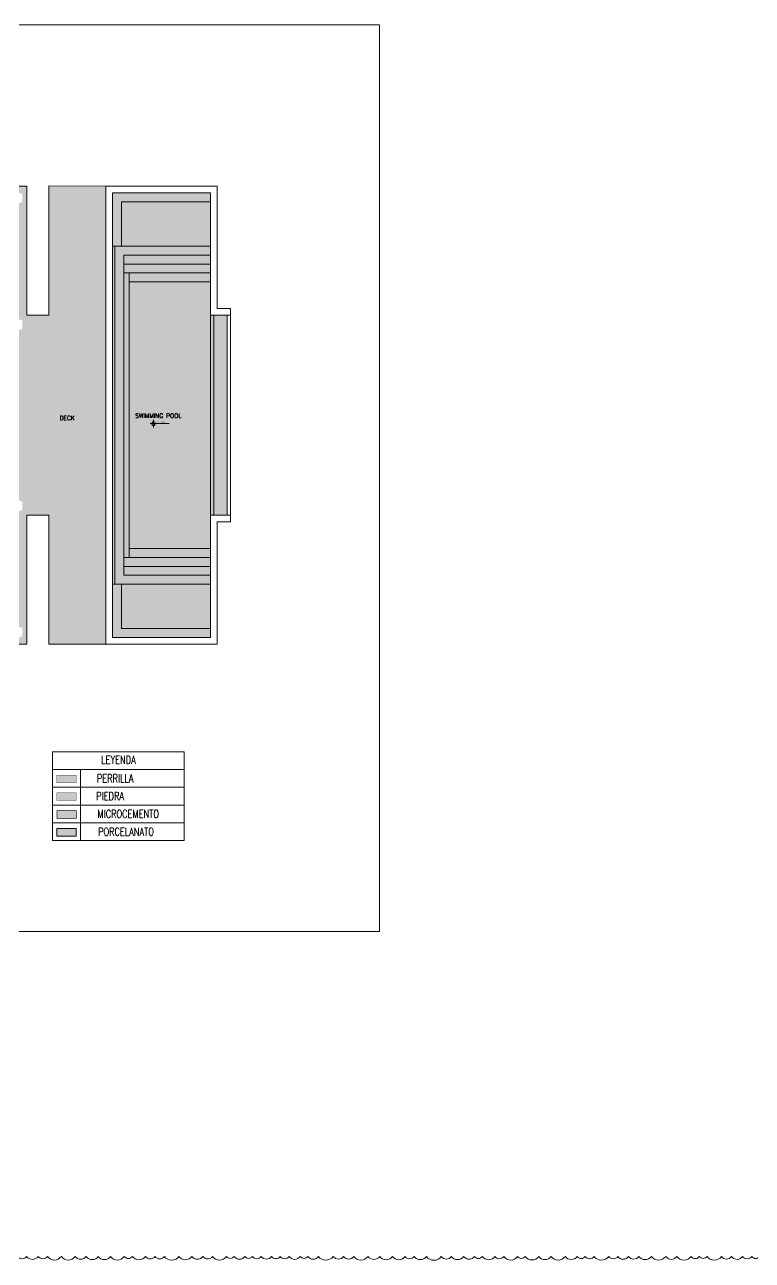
# Model space of a CAD drawing. Header units: metres. Extents: x 8 to 2416, y -346 to 476.
# Drawn here: x 153.5 to 186.3, y -269.6 to -214.1 of the extents above; entities that cross this region are included whole.
import ezdxf

# ---------------------------------------------------------------- set-up
doc = ezdxf.new("R2010")
doc.units = ezdxf.units.M
doc.linetypes.add('0', pattern=[0])
doc.layers.get('0').update_dxf_attribs({"color": 250, "linetype": '0', "lineweight": 20})
doc.layers.get('Defpoints').update_dxf_attribs({"color": 6})
for name, color, linetype, lineweight in [('baños', 140, 'Continuous', 0), ('piso', 253, 'Continuous', 0), ('SE-3', 253, 'Continuous', 5), ('textos', 7, 'Continuous', 0)]:
    doc.layers.add(name, color=color, linetype=linetype, lineweight=lineweight)
doc.layers.add('hatch piso', color=253, linetype='Continuous', lineweight=0, transparency=0.7)
doc.layers.add('pisos', color=253, linetype='Continuous', lineweight=0, transparency=0.1)
doc.layers.add('REVESTIMIENTO EXTERIOR', color=7, linetype='Continuous', lineweight=5, true_color=0xffdebd)
doc.styles.add('Arch-Dim', font='romans.shx', dxfattribs={"width": 0.75})
doc.styles.add('ESC100-2mm', font='arial.ttf', dxfattribs={"height": 0.15})
doc.styles.get("Standard").update_dxf_attribs({"font": 'arial.ttf', "height": 0.1875})

# ---------------------------------------------------------------- blocks, each defined once
blk = doc.blocks.new('PL BASE 1N NASAS 09')
at = {"layer": 'textos', "transparency": 33554534}
h = blk.add_hatch(color=256, dxfattribs=at)
h.dxf.hatch_style = 1
h.paths.add_polyline_path([(-82.479, -45.545, 0.414214), (-82.566, -45.631), (-82.479, -45.631)])
h.paths.add_polyline_path([(-82.393, -45.631), (-82.479, -45.631), (-82.479, -45.718, 0.414214)])
at = {"layer": 'piso'}
for p, q in [((-98.056, -34.95), (-88.181, -34.95)), ((-88.181, -34.95), (-88.181, -40.75)), ((-87.181, -34.943), (-87.181, -40.75)), ((-84.619, -34.95), (-87.181, -34.943)), ((-83.919, -35.654), (-79.919, -35.654)), ((-83.919, -35.654), (-83.919, -37.654)), ((-84.319, -37.654), (-79.919, -37.654)), ((-84.219, -52.854), (-84.219, -37.654)), ((-83.819, -52.454), (-83.819, -38.054)), ((-79.919, -38.054), (-83.819, -38.054)), ((-79.919, -38.454), (-83.819, -38.454)), ((-79.919, -38.854), (-83.819, -38.854)), ((-83.569, -38.854), (-83.569, -51.654)), ((-79.919, -39.254), (-83.569, -39.254)), ((-88.181, -40.75), (-87.181, -40.75)), ((-79.919, -40.754), (-79.919, -49.754)), ((-79.769, -40.754), (-79.769, -49.754)), ((-79.169, -40.754), (-79.169, -49.754)), ((-79.019, -40.754), (-79.019, -49.754)), ((-88.181, -49.75), (-88.181, -55.55)), ((-88.181, -49.75), (-87.181, -49.75)), ((-87.181, -49.75), (-87.181, -55.554)), ((-79.919, -51.654), (-83.819, -51.654)), ((-79.919, -51.254), (-83.569, -51.254)), ((-79.919, -52.054), (-83.819, -52.054)), ((-79.919, -52.454), (-83.819, -52.454)), ((-84.319, -52.854), (-79.919, -52.854)), ((-83.919, -54.854), (-83.919, -52.854)), ((-83.919, -54.854), (-79.919, -54.854)), ((-98.056, -55.55), (-88.181, -55.55)), ((-84.619, -55.554), (-87.181, -55.554))]:
    blk.add_line(p, q, dxfattribs=at)
at = {"layer": 'pisos'}
blk.add_lwpolyline([(-79.019, -49.751), (-79.919, -49.751), (-79.919, -55.254), (-84.319, -55.254), (-84.319, -35.254), (-79.919, -35.254), (-79.919, -40.754), (-79.019, -40.754), (-79.019, -40.454), (-79.619, -40.454), (-79.619, -34.954), (-84.619, -34.954), (-84.619, -55.554), (-79.619, -55.554), (-79.619, -50.051), (-79.019, -50.051), (-79.019, -49.751)], dxfattribs=at)
at = {"layer": 'textos'}
for p, q in [((-82.479, -45.457), (-82.479, -45.805)), ((-82.633, -45.631), (-81.772, -45.631))]:
    blk.add_line(p, q, dxfattribs=at)
blk.add_circle((-82.479, -45.631), 0.0865, dxfattribs=at)
at = {"layer": 'textos', "char_height": 0.195, "attachment_point": 7}
for s, insert, width in [('{\\Fromans|c0; DECK}', (-86.838, -45.475), 3.40488), ('{\\Fromans|c0; SWIMMING POOL}', (-83.437, -45.38), 3.80488)]:
    blk.add_mtext(s, dxfattribs=dict(at, insert=insert, width=width))
at = {"layer": 'textos', "insert": (-82.286, -45.536), "char_height": 0.065, "attachment_point": 1, "style": 'ESC100-2mm'}
blk.add_mtext_dynamic_manual_height_columns('{\\Ftxt|c0;N -1.60}', width=2.21694, gutter_width=0.5, heights=[0], dxfattribs=at)
blk = doc.blocks.new('PL MUEBLES 1N NASAS 09')
at = {"layer": 'hatch piso'}
h = blk.add_hatch(dxfattribs=at)
h.set_pattern_fill('AR-BRSTD', color=256, scale=0.002, angle=-90)
h.set_pattern_definition([(270, (32.50438, 232.01007), (0.1354836, -2e-17), []), (0, (32.50438, 232.01007), (0.1354836, 0.2032), [0.1354836, -0.1354836])])
h.paths.add_polyline_path([(77.642, 53.255), (75.08, 53.255), (75.08, 47.448), (74.08, 47.448), (74.08, 53.254), (64.206, 53.254), (64.206, 52.954), (68.88, 52.954), (68.88, 32.954), (64.206, 32.954), (64.206, 32.654), (74.08, 32.654), (74.08, 38.459), (75.08, 38.459), (75.08, 32.655), (77.642, 32.655)])
h.paths.add_polyline_path([(72.263, 46.109), (72.263, 45.659), (72.688, 45.659), (72.688, 44.659), (70.088, 44.659), (70.088, 45.659), (70.505, 45.659), (70.505, 46.109)], flags=16)
h.paths.add_polyline_path([(70.195, 48.6), (70.195, 49.6), (71.895, 49.6), (71.895, 48.6)], flags=16)
edge = h.paths.add_edge_path(flags=16)
edge.add_arc((73.38, 47.148), 0.1, 90, 180, ccw=False)
edge.add_line((73.38, 47.248), (73.78, 47.248))
edge.add_arc((73.78, 47.148), 0.1, 0, 90, ccw=False)
edge.add_line((73.88, 47.148), (73.88, 46.898))
edge.add_arc((73.78, 46.898), 0.1, -90, 0, ccw=False)
edge.add_line((73.78, 46.798), (73.38, 46.798))
edge.add_arc((73.38, 46.898), 0.1, 180, 270, ccw=False)
edge.add_line((73.28, 46.898), (73.28, 47.148))
edge = h.paths.add_edge_path(flags=16)
edge.add_arc((71.074, 50.003), 0.25, 0, 360)
edge = h.paths.add_edge_path(flags=16)
edge.add_ellipse((71.538, 43.923), major_axis=(0.8, 0.008), ratio=0.419259, start_angle=0, end_angle=360)
h.paths.add_polyline_path([(72.688, 44.307), (73.488, 44.307), (73.488, 43.507), (72.688, 43.507)], flags=16)
h.paths.add_polyline_path([(70.088, 44.307), (70.088, 43.507), (69.288, 43.507), (69.288, 44.307)], flags=16)
h.paths.add_polyline_path([(70.195, 50.407), (70.195, 51.407), (71.895, 51.407), (71.895, 50.407)], flags=16)
edge = h.paths.add_edge_path(flags=16)
edge.add_ellipse((71.538, 41.984), major_axis=(0.8, -0.008), ratio=0.419259, start_angle=0, end_angle=360, ccw=False)
h.paths.add_polyline_path([(72.688, 42.4), (73.488, 42.4), (73.488, 41.6), (72.688, 41.6)], flags=16)
h.paths.add_polyline_path([(70.088, 42.4), (70.088, 41.6), (69.288, 41.6), (69.288, 42.4)], flags=16)
edge = h.paths.add_edge_path(flags=16)
edge.add_line((73.28, 52.596), (73.28, 52.846))
edge.add_arc((73.38, 52.846), 0.1, 90, 180, ccw=False)
edge.add_line((73.38, 52.946), (73.78, 52.946))
edge.add_arc((73.78, 52.846), 0.1, 0, 90, ccw=False)
edge.add_line((73.88, 52.846), (73.88, 52.596))
edge.add_arc((73.78, 52.596), 0.1, -90, 0, ccw=False)
edge.add_line((73.78, 52.496), (73.38, 52.496))
edge.add_arc((73.38, 52.596), 0.1, 180, 270, ccw=False)
h.paths.add_polyline_path([(72.688, 41.248), (72.688, 40.248), (72.263, 40.248), (72.263, 39.798), (70.505, 39.798), (70.505, 40.248), (70.088, 40.248), (70.088, 41.248)], flags=16)
edge = h.paths.add_edge_path(flags=16)
edge.add_line((73.38, 39.099), (73.78, 39.099))
edge.add_arc((73.78, 38.999), 0.1, 0, 90, ccw=False)
edge.add_line((73.88, 38.999), (73.88, 38.749))
edge.add_arc((73.78, 38.749), 0.1, -90, 0, ccw=False)
edge.add_line((73.78, 38.649), (73.38, 38.649))
edge.add_arc((73.38, 38.749), 0.1, 180, 270, ccw=False)
edge.add_line((73.28, 38.749), (73.28, 38.999))
edge.add_arc((73.38, 38.999), 0.1, 90, 180, ccw=False)
edge = h.paths.add_edge_path(flags=0)
edge.add_line((70.484, 36.795), (70.44, 36.823))
edge.add_line((70.44, 36.823), (70.413, 36.781))
edge.add_line((70.413, 36.781), (70.329, 36.834))
edge.add_arc((70.195, 36.623), 0.25, 57.6802, 237.6802)
edge.add_line((70.061, 36.412), (70.146, 36.358))
edge.add_line((70.146, 36.358), (70.119, 36.316))
edge.add_line((70.119, 36.316), (70.173, 36.282))
edge.add_arc((71.256, 35.977), 1.125, 133.371, 164.3095, ccw=False)
edge = h.paths.add_edge_path(flags=16)
edge.add_arc((70.004, 35.987), 0.291, 89.2589, 335.9793, ccw=False)
edge.add_line((70.008, 36.277), (70.108, 36.277))
edge.add_line((70.108, 36.277), (70.108, 36.227))
edge.add_line((70.108, 36.227), (70.008, 36.227))
edge.add_arc((70.008, 35.977), 0.25, 90, 270)
edge.add_line((70.008, 35.727), (70.108, 35.727))
edge.add_line((70.108, 35.727), (70.108, 35.677))
edge.add_line((70.108, 35.677), (70.18, 35.677))
edge.add_line((70.18, 35.677), (70.119, 35.639))
edge.add_line((70.119, 35.639), (70.146, 35.597))
edge.add_line((70.146, 35.597), (70.061, 35.543))
edge.add_arc((70.195, 35.332), 0.25, 122.3198, 302.3198)
edge.add_line((70.329, 35.121), (70.413, 35.174))
edge.add_line((70.413, 35.174), (70.44, 35.132))
edge.add_line((70.44, 35.132), (70.355, 35.078))
edge.add_arc((70.19, 35.329), 0.3, 211.2743, 303.498, ccw=False)
edge.add_arc((70.285, 34.847), 0.479, -37.7593, 137.1635, ccw=False)
edge.add_arc((70.618, 34.766), 0.217, 282.0494, 481.7282)
edge.add_line((70.504, 34.951), (70.544, 35.043))
edge.add_line((70.544, 35.043), (70.59, 35.023))
edge.add_line((70.59, 35.023), (70.55, 34.931))
edge.add_arc((70.79, 34.856), 0.252, -29.9772, 162.7422, ccw=False)
edge.add_line((71.008, 34.731), (71.048, 34.822))
edge.add_line((71.048, 34.822), (71.094, 34.802))
edge.add_line((71.094, 34.802), (71.123, 34.868))
edge.add_line((71.123, 34.868), (71.133, 34.797))
edge.add_line((71.133, 34.797), (71.183, 34.805))
edge.add_line((71.183, 34.805), (71.198, 34.706))
edge.add_arc((71.443, 34.757), 0.25, 5.5699, 191.8347, ccw=False)
edge.add_line((71.692, 34.781), (71.677, 34.88))
edge.add_line((71.677, 34.88), (71.726, 34.888))
edge.add_line((71.726, 34.888), (71.716, 34.959))
edge.add_line((71.716, 34.959), (71.763, 34.905))
edge.add_line((71.763, 34.905), (71.801, 34.937))
edge.add_line((71.801, 34.937), (71.866, 34.862))
edge.add_arc((72.074, 35.004), 0.252, 47.5867, 214.4575, ccw=False)
edge.add_line((72.243, 35.19), (72.178, 35.266))
edge.add_line((72.178, 35.266), (72.215, 35.298))
edge.add_line((72.215, 35.298), (72.161, 35.361))
edge.add_line((72.161, 35.361), (72.239, 35.333))
edge.add_line((72.239, 35.333), (72.256, 35.38))
edge.add_line((72.256, 35.38), (72.35, 35.347))
edge.add_arc((72.423, 35.586), 0.25, 67.9243, 252.9546, ccw=False)
edge.add_line((72.517, 35.818), (72.423, 35.851))
edge.add_line((72.423, 35.851), (72.44, 35.898))
edge.add_line((72.44, 35.898), (72.372, 35.923))
edge.add_line((72.372, 35.923), (72.442, 35.938))
edge.add_line((72.442, 35.938), (72.431, 35.987))
edge.add_line((72.431, 35.987), (72.529, 36.009))
edge.add_arc((72.445, 36.247), 0.252, 95.95, 289.5685, ccw=False)
edge.add_line((72.418, 36.497), (72.321, 36.475))
edge.add_line((72.321, 36.475), (72.31, 36.524))
edge.add_line((72.31, 36.524), (72.24, 36.508))
edge.add_line((72.24, 36.508), (72.291, 36.559))
edge.add_line((72.291, 36.559), (72.255, 36.594))
edge.add_line((72.255, 36.594), (72.326, 36.665))
edge.add_arc((72.149, 36.841), 0.25, 315.079, 495.079)
edge.add_line((71.972, 37.018), (71.901, 36.947))
edge.add_line((71.901, 36.947), (71.866, 36.982))
edge.add_line((71.866, 36.982), (71.936, 37.053))
edge.add_arc((72.112, 36.942), 0.208, -66.6613, 147.5733, ccw=False)
edge.add_arc((72.46, 37.867), 1.147, 197.4891, 256.612, ccw=False)
edge.add_arc((71.345, 37.223), 0.3, -4.0569, 85.9431, ccw=False)
edge.add_line((71.644, 37.201), (71.637, 37.102))
edge.add_line((71.637, 37.102), (71.587, 37.105))
edge.add_line((71.587, 37.105), (71.594, 37.205))
edge.add_arc((71.345, 37.223), 0.25, 355.9431, 535.9431)
edge.add_line((71.095, 37.24), (71.088, 37.141))
edge.add_line((71.088, 37.141), (71.038, 37.144))
edge.add_line((71.038, 37.144), (71.033, 37.072))
edge.add_line((71.033, 37.072), (70.999, 37.136))
edge.add_line((70.999, 37.136), (70.955, 37.112))
edge.add_line((70.955, 37.112), (70.908, 37.2))
edge.add_arc((70.418, 37.583), 0.622, 274.5528, 321.9728, ccw=False)
edge.add_line((70.467, 36.963), (70.515, 36.875))
edge.add_line((70.515, 36.875), (70.471, 36.852))
edge.add_line((70.471, 36.852), (70.423, 36.94))
edge.add_arc((70.685, 37.087), 0.3, 117.2173, 209.441, ccw=False)
edge.add_arc((71.723, 36.366), 1.536, 139.9591, 198.8921)
edge = h.paths.add_edge_path(flags=0)
edge.add_arc((71.256, 35.977), 0.7, 0, 360)
edge = h.paths.add_edge_path(flags=16)
edge.add_line((73.38, 33.411), (73.78, 33.411))
edge.add_arc((73.78, 33.311), 0.1, 0, 90, ccw=False)
edge.add_line((73.88, 33.311), (73.88, 33.061))
edge.add_arc((73.78, 33.061), 0.1, -90, 0, ccw=False)
edge.add_line((73.78, 32.961), (73.38, 32.961))
edge.add_arc((73.38, 33.061), 0.1, 180, 270, ccw=False)
edge.add_line((73.28, 33.061), (73.28, 33.311))
edge.add_arc((73.38, 33.311), 0.1, 90, 180, ccw=False)
at = {"layer": 'piso', "transparency": 33554554}
h = blk.add_hatch(color=256, dxfattribs=at)
h.set_gradient(color1=(122, 175, 223), color2=(173, 221, 247), rotation=90)
h.paths.add_polyline_path([(77.942, 52.955), (82.342, 52.953), (82.342, 47.446), (83.092, 47.443), (83.092, 38.456), (82.342, 38.459), (82.342, 32.955), (77.942, 32.955)])
at = {"layer": 'baños'}
blk.add_blockref('PL BASE 1N NASAS 09', (162.262, 88.203), dxfattribs=at)

msp = doc.modelspace()

# ---------------------------------------------------------------- hatches: boundary and pattern name
at = {"layer": 'REVESTIMIENTO EXTERIOR'}
h = msp.add_hatch(color=256, dxfattribs=at)
h.dxf.hatch_style = 1
h.paths.add_polyline_path([(154.97201, -247.8128), (155.84503, -247.8128), (155.84503, -248.15649), (154.97201, -248.15649)])
at = {"layer": 'REVESTIMIENTO EXTERIOR', "true_color": 0xf8991e}
h = msp.add_hatch(color=30, dxfattribs=at)
h.dxf.hatch_style = 1
h.paths.add_polyline_path([(154.97201, -248.6128), (155.84503, -248.6128), (155.84503, -248.95649), (154.97201, -248.95649)])
at = {"layer": 'SE-3', "true_color": 0xd7ebd2, "transparency": 33554687}
h = msp.add_hatch(color=254, dxfattribs=at)
h.dxf.hatch_style = 1
h.paths.add_polyline_path([(154.97201, -249.4128), (155.84503, -249.4128), (155.84503, -249.75649), (154.97201, -249.75649)])
at = {"layer": 'SE-3', "true_color": 0x84b4e1, "transparency": 33554687}
h = msp.add_hatch(color=151, dxfattribs=at)
h.dxf.hatch_style = 1
h.paths.add_polyline_path([(154.97201, -250.2128), (155.84503, -250.2128), (155.84503, -250.55649), (154.97201, -250.55649)])

# ---------------------------------------------------------------- linework, layer by layer
at = {"color": 1}
msp.add_lwpolyline([(153.20683, -269.46238, 0.52056705), (153.61211, -269.46238, 0.52056705), (154.12959, -269.46238, 0.52056705), (154.5431, -269.46238, 0.52056705), (155.17393, -269.46238, 0.52056705), (155.7932, -269.46238, 0.52056705), (156.2895, -269.46238, 0.52056705), (156.83703, -269.46238, 0.52056705), (157.3888, -269.46238, 0.52056705), (158.00602, -269.46238, 0.52056705), (158.36997, -269.46238, 0.52056705), (158.96508, -269.46238, 0.52056705), (159.38419, -269.46238, 0.52056705), (159.81772, -269.46238, 0.52056705), (160.46532, -269.46238, 0.52056705), (161.04889, -269.46238, 0.52056705), (161.53975, -269.46238, 0.52056705), (161.98061, -269.46238, 0.52056705), (162.60325, -269.46238, 0.52056705), (162.94314, -269.46238, 0.52056705), (163.43643, -269.46238, 0.52056705), (163.77521, -269.46238, 0.52056705), (164.16361, -269.46238, 0.52056705), (164.63547, -269.46238, 0.52056705), (165.02125, -269.46238, 0.52056705), (165.42218, -269.46238, 0.52056705), (165.92402, -269.46238, 0.52056705), (166.26602, -269.46238, 0.52056705), (166.74663, -269.46238, 0.52056705), (167.40422, -269.46238, 0.52056705), (167.87537, -269.46238, 0.52056705), (168.33699, -269.46238, 0.52056705), (168.973, -269.46238, 0.52056705), (169.49735, -269.46238, 0.52056705), (170.07573, -269.46238, 0.52056705), (170.64068, -269.46238, 0.52056705), (171.04919, -269.46238, 0.52056705), (171.603, -269.46238, 0.52056705), (172.26891, -269.46238, 0.52056705), (172.72646, -269.46238, 0.52056705), (173.276, -269.46238, 0.52056705), (173.76331, -269.46238, 0.52056705), (174.11952, -269.46238, 0.52056705), (174.68539, -269.46238, 0.52056705), (175.08388, -269.46238, 0.52056705), (175.70121, -269.46238, 0.52056705), (176.04097, -269.46238, 0.52056705), (176.65587, -269.46238, 0.52056705), (177.21367, -269.46238, 0.52056705), (177.85112, -269.46238, 0.52056705), (178.38448, -269.46238, 0.52056705), (178.74591, -269.46238, 0.52056705), (179.14778, -269.46238, 0.52056705), (179.80478, -269.46238, 0.52056705), (180.21603, -269.46238, 0.52056705), (180.69218, -269.46238, 0.52056705), (181.16434, -269.46238, 0.52056705), (181.72196, -269.46238, 0.52056705), (182.36575, -269.46238, 0.52056705), (182.8678, -269.46238, 0.52056705), (183.51156, -269.46238, 0.52056705), (183.8801, -269.46238, 0.52056705), (184.22662, -269.46238, 0.52056705), (184.87602, -269.46238, 0.52056705), (185.32477, -269.46238, 0.52056705), (185.82945, -269.46238, 0.52056705), (186.23718, -269.46238, 0.52056705), (186.59156, -269.46238, 0.52056705)], format="xyb", dxfattribs=at)
at = {"layer": 'Defpoints', "lineweight": 13}
msp.add_lwpolyline([(113.19, -214.0553), (169.48809, -214.0553), (169.48809, -254.8443), (113.19, -254.8443)], close=True, dxfattribs=at)
at = {"layer": 'REVESTIMIENTO EXTERIOR', "const_width": 0.02}
msp.add_lwpolyline([(154.97201, -247.8128), (155.84503, -247.8128), (155.84503, -248.15649), (154.97201, -248.15649)], close=True, dxfattribs=at)
at = {"layer": 'REVESTIMIENTO EXTERIOR', "color": 30, "true_color": 0xf8991e, "const_width": 0.02}
msp.add_lwpolyline([(154.97201, -248.6128), (155.84503, -248.6128), (155.84503, -248.95649), (154.97201, -248.95649)], close=True, dxfattribs=at)
at = {"layer": 'SE-3', "color": 254, "true_color": 0xd7ebd2, "transparency": 33554687, "const_width": 0.03}
msp.add_lwpolyline([(154.97201, -249.4128), (155.84503, -249.4128), (155.84503, -249.75649), (154.97201, -249.75649)], close=True, dxfattribs=at)
at = {"layer": 'SE-3', "color": 151, "true_color": 0x84b4e1, "transparency": 33554687}
msp.add_lwpolyline([(154.97201, -250.2128), (155.84503, -250.2128), (155.84503, -250.55649), (154.97201, -250.55649)], close=True, dxfattribs=at)
at = {"layer": 'textos'}
for p, q in [((154.76998, -247.55839), (160.70486, -247.55839)), ((156.04052, -247.55839), (156.04052, -250.75839)), ((154.76998, -248.35839), (160.70486, -248.35839)), ((154.76998, -249.15839), (160.70486, -249.15839)), ((154.76998, -249.95839), (160.70486, -249.95839))]:
    msp.add_line(p, q, dxfattribs=at)
msp.add_lwpolyline([(154.76998, -250.75839), (154.76998, -246.75839), (160.70486, -246.75839), (160.70486, -250.75839)], close=True, dxfattribs=at)

# ---------------------------------------------------------------- block references
msp.add_blockref('PL MUEBLES 1N NASAS 09', (79.53659, -274.56922))

# ---------------------------------------------------------------- texts
at = {"layer": 'textos', "lineweight": 13, "char_height": 0.36, "attachment_point": 1, "style": 'Arch-Dim'}
for s, insert in [('\\pxqc;LEYENDA', (155.47536, -246.94187)), ('\\pxqc;PERRILLA', (155.32554, -247.77585)), ('\\pxqc;PIEDRA ', (155.09902, -248.57585)), ('\\pxqc;MICROCEMENTO', (155.91393, -249.37585)), ('\\pxqc;PORCELANATO', (155.81374, -250.17585))]:
    msp.add_mtext_dynamic_manual_height_columns(s, width=4.5382304, gutter_width=15, heights=[0.8], dxfattribs=dict(at, insert=insert))

doc.saveas('drawing.dxf')
